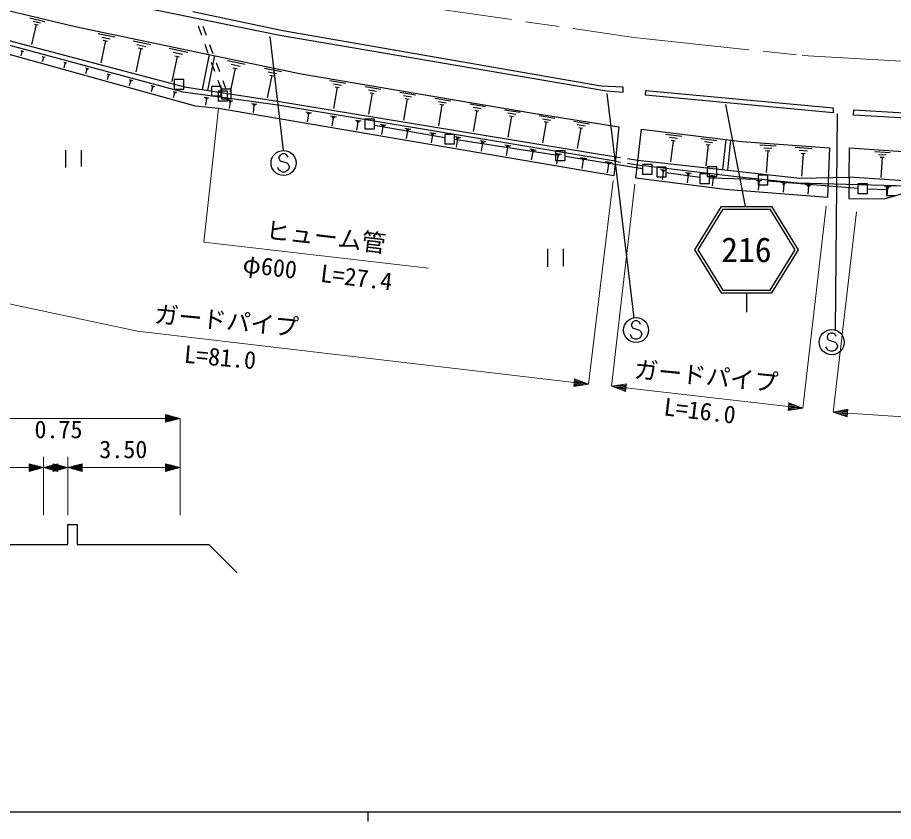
# Model space of a CAD drawing. Units: millimetres, scale not verified. Extents: x 40000 to 680000, y 20000 to 380000.
# Drawn here: x 131637 to 222602, y 204000 to 287544 of the extents above; entities that cross this region are included whole.
import ezdxf
from ezdxf.enums import TextEntityAlignment as Align

# ---------------------------------------------------------------- set-up
doc = ezdxf.new("R2010")
doc.units = ezdxf.units.MM
doc.header["$LTSCALE"] = 1000
doc.linetypes.add('CHAIN', pattern=[18.5, 12, -1.5, 3.5, -1.5])
for name, color, linetype, lineweight in [('M-BGD', 7, 'Continuous', 25), ('M-BMK', 2, 'CHAIN', 13), ('M-BMK-ROW', 30, 'Continuous', 25), ('M-STR-HTXT', 7, 'Continuous', 13), ('M-STR-STRC', 7, 'Continuous', 25), ('M-STR-STRD', 7, 'Continuous', 25), ('M-TTL-BAND', 7, 'Continuous', 25)]:
    doc.layers.add(name, color=color, linetype=linetype, lineweight=lineweight)
doc.styles.add('ＭＳ ゴシック', font='')
doc.styles.get('ＭＳ ゴシック').set_extended_font_data('MS Gothic')

msp = doc.modelspace()

# ---------------------------------------------------------------- linework, layer by layer
at = {"layer": 'M-BGD'}
for p, q in [((132932, 287518), (134485, 287145)), ((133584, 286814), (133087, 284743)), ((133258, 287166), (134034, 286980)), ((133390, 286861), (133778, 286768)), ((150761, 285691), (150416, 286630)), ((150896, 286634), (151238, 285694)), ((126740, 286209), (148982, 280349)), ((148849, 279783), (126796, 285702)), ((140019, 285893), (141739, 285534)), ((140759, 285141), (140280, 282848)), ((140389, 285517), (141249, 285337)), ((140544, 285186), (140974, 285096)), ((143639, 285137), (145473, 284754)), ((144034, 284736), (144951, 284544)), ((151451, 283814), (151106, 284753)), ((151581, 284755), (151924, 283815)), ((131966, 284108), (132268, 284026)), ((132090, 283966), (131982, 283563)), ((132028, 284037), (132179, 283996)), ((132052, 283976), (132128, 283956)), ((144428, 284335), (143918, 281890)), ((144199, 284382), (144658, 284287)), ((147372, 284358), (149323, 283950)), ((147792, 283931), (148767, 283727)), ((134195, 283509), (134508, 283425)), ((134323, 283363), (134211, 282946)), ((134259, 283436), (134415, 283394)), ((134284, 283373), (134362, 283352)), ((136434, 282908), (136758, 282821)), ((148211, 283504), (147668, 280902)), ((147968, 283554), (148455, 283453)), ((150837, 280058), (151563, 283687)), ((152108, 283590), (151359, 279973)), ((153432, 283092), (155287, 282705)), ((136567, 282757), (136451, 282326)), ((136501, 282833), (136662, 282789)), ((136527, 282768), (136607, 282746)), ((138684, 282304), (139018, 282215)), ((138821, 282148), (138702, 281703)), ((138753, 282226), (138920, 282182)), ((138779, 282160), (138863, 282137)), ((152141, 281937), (151796, 282875)), ((152267, 282876), (152609, 281937)), ((154230, 282280), (153714, 279808)), ((153831, 282686), (154759, 282492)), ((153999, 282329), (154462, 282232)), ((157302, 282284), (159042, 281920)), ((140944, 281698), (141289, 281605)), ((141086, 281537), (140962, 281077)), ((141015, 281617), (141187, 281571)), ((141043, 281548), (141129, 281525)), ((143215, 281088), (143570, 280993)), ((158051, 281522), (157566, 279202)), ((157676, 281903), (158546, 281721)), ((157833, 281568), (158268, 281477)), ((143361, 280922), (143234, 280449)), ((143288, 281005), (143466, 280958)), ((143317, 280934), (143405, 280910)), ((145497, 280476), (145862, 280378)), ((145647, 280305), (145516, 279818)), ((145572, 280391), (145754, 280342)), ((145601, 280317), (145692, 280293)), ((148982, 280349), (158620, 278834)), ((152821, 280084), (152485, 280998)), ((152952, 280997), (153285, 280084)), ((164083, 280993), (165746, 280715)), ((164822, 280300), (164452, 278083)), ((164453, 280647), (165284, 280508)), ((164614, 280335), (165030, 280265)), ((167722, 280385), (169378, 280109)), ((147788, 279861), (148165, 279760)), ((147943, 279685), (147808, 279183)), ((147866, 279773), (148054, 279722)), ((147896, 279698), (147990, 279672)), ((158658, 278431), (148849, 279783)), ((151022, 279282), (151516, 279214)), ((153821, 280084), (152821, 280084)), ((152821, 280084), (152821, 279084)), ((153821, 279084), (153821, 280084)), ((168458, 279695), (168089, 277487)), ((168090, 280040), (168918, 279902)), ((168251, 279730), (168665, 279660)), ((171354, 279778), (173003, 279503)), ((171721, 279435), (172545, 279297)), ((151134, 279183), (151381, 279149)), ((151246, 279083), (151155, 278424)), ((151184, 279092), (151308, 279075)), ((152821, 279084), (153821, 279084)), ((153497, 278941), (153991, 278873)), ((153609, 278841), (153856, 278807)), ((153721, 278742), (153631, 278085)), ((153660, 278751), (153783, 278734)), ((155949, 278603), (156488, 278528)), ((156071, 278494), (156341, 278457)), ((156194, 278386), (156094, 277666)), ((156126, 278395), (156261, 278376)), ((158620, 278834), (193764, 273083)), ((193714, 272614), (158658, 278431)), ((172087, 279091), (171720, 276893)), ((171881, 279126), (172293, 279057)), ((174979, 279173), (176620, 278898)), ((175708, 278488), (175343, 276300)), ((175344, 278831), (176164, 278693)), ((175503, 278523), (175913, 278454)), ((178597, 278568), (180231, 278295)), ((161592, 277741), (162182, 277644)), ((161723, 277619), (162018, 277570)), ((161854, 277496), (161724, 276709)), ((161781, 277508), (161928, 277484)), ((179323, 277887), (178959, 275708)), ((178960, 278228), (179777, 278091)), ((179118, 277921), (179527, 277853)), ((182207, 277965), (183834, 277693)), ((182568, 277626), (183382, 277490)), ((164152, 277317), (164748, 277218)), ((164285, 277193), (164583, 277143)), ((164417, 277069), (164285, 276274)), ((164343, 277081), (164492, 277056)), ((166718, 276891), (167320, 276791)), ((166852, 276766), (167153, 276716)), ((166986, 276640), (166853, 275837)), ((166910, 276653), (167061, 276628)), ((182930, 277287), (182567, 275118)), ((182726, 277321), (183133, 277253)), ((185810, 277363), (187429, 277092)), ((186529, 276688), (186169, 274528)), ((186170, 277025), (186979, 276890)), ((186327, 276722), (186732, 276654)), ((189406, 276762), (191018, 276493)), ((169290, 276464), (169898, 276363)), ((169425, 276337), (169729, 276287)), ((169560, 276211), (169426, 275400)), ((169484, 276223), (169636, 276198)), ((171868, 276036), (172482, 275934)), ((172005, 275908), (172312, 275857)), ((172141, 275781), (172005, 274962)), ((172064, 275793), (172218, 275768)), ((190122, 276090), (189763, 273940)), ((189764, 276426), (190570, 276291)), ((189920, 276124), (190323, 276056)), ((174452, 275607), (175073, 275504)), ((174590, 275478), (174900, 275427)), ((174728, 275349), (174591, 274522)), ((174651, 275362), (174806, 275336)), ((177042, 275178), (177669, 275074)), ((177182, 275047), (177495, 274995)), ((177321, 274917), (177182, 274082)), ((177243, 274930), (177399, 274904)), ((179639, 274747), (180271, 274642)), ((198942, 275426), (200614, 275223)), ((199326, 275097), (200162, 274995)), ((199710, 274767), (199439, 272539)), ((199501, 274793), (199919, 274742)), ((202612, 274979), (204258, 274779)), ((204867, 271742), (205229, 274862)), ((205417, 271681), (205719, 274803)), ((179779, 274615), (180096, 274563)), ((179920, 274483), (179780, 273640)), ((179841, 274497), (179999, 274470)), ((182241, 274315), (182880, 274209)), ((182383, 274182), (182702, 274129)), ((182525, 274049), (182384, 273198)), ((182445, 274062), (182605, 274036)), ((184850, 273882), (185494, 273775)), ((202990, 274655), (203813, 274555)), ((203368, 274331), (203101, 272137)), ((203162, 274356), (203574, 274306)), ((208733, 274330), (210426, 274209)), ((209136, 274017), (209983, 273957)), ((212385, 274070), (214151, 273944)), ((136636, 273742), (136636, 271964)), ((138245, 273742), (138245, 272048)), ((184993, 273748), (185315, 273694)), ((185136, 273614), (184994, 272754)), ((185056, 273627), (185217, 273600)), ((187464, 273448), (188115, 273340)), ((187609, 273313), (187934, 273259)), ((187754, 273177), (187610, 272309)), ((187672, 273191), (187835, 273164)), ((190085, 273013), (190742, 272904)), ((193764, 273083), (194267, 273001)), ((209328, 273720), (209751, 273690)), ((209539, 273705), (209379, 271447)), ((212805, 273744), (213688, 273681)), ((213005, 273434), (213447, 273402)), ((213226, 273418), (213058, 271063)), ((220673, 273612), (222254, 273505)), ((221050, 273322), (221841, 273268)), ((221230, 273045), (221626, 273018)), ((221428, 273031), (221286, 270923)), ((190231, 272876), (190560, 272822)), ((190377, 272740), (190232, 271864)), ((190295, 272753), (190459, 272726)), ((192712, 272577), (193375, 272467)), ((192859, 272439), (193191, 272384)), ((193007, 272301), (192860, 271417)), ((192924, 272315), (193090, 272287)), ((193714, 272614), (194267, 272523)), ((194974, 272886), (196059, 272709)), ((194974, 272407), (196006, 272238)), ((198411, 271754), (199018, 271683)), ((198551, 271635), (198855, 271599)), ((198691, 271516), (198596, 270706)), ((198615, 271525), (198767, 271507)), ((200999, 271450), (201618, 271377)), ((201141, 271328), (201451, 271292)), ((201284, 271207), (201187, 270381)), ((201207, 271216), (201361, 271198)), ((203598, 271144), (204230, 271069)), ((203744, 271020), (204059, 270983)), ((203889, 270896), (203790, 270054)), ((203810, 270905), (203968, 270887)), ((208325, 270642), (208926, 270590)), ((208466, 270529), (208767, 270503)), ((208533, 270422), (208683, 270409)), ((208608, 270416), (208540, 269614)), ((210923, 270419), (211515, 270369)), ((211063, 270308), (211359, 270283)), ((211128, 270203), (211276, 270190)), ((211202, 270197), (211135, 269408)), ((213513, 270198), (214095, 270148)), ((213650, 270088), (213941, 270063)), ((213714, 269985), (213860, 269972)), ((213787, 269979), (213721, 269202)), ((221685, 269986), (222283, 269947)), ((221828, 269876), (222127, 269857)), ((221896, 269772), (222046, 269762)), ((221971, 269767), (221920, 268969)), ((186674, 263497), (186674, 261634)), ((188283, 263497), (188283, 261719))]:
    msp.add_line(p, q, dxfattribs=at)
for points in [[(85173, 281569), (82291, 299875), (137625, 286598), (161106, 281693), (185168, 277588), (194094, 276182), (193553, 271096), (152512, 278072), (150105, 278340), (127011, 284734), (115004, 287651), (101343, 291059), (88600, 294162), (84060, 295229)], [(215975, 274015), (215761, 268839), (205136, 269684), (195851, 270849), (196419, 275935)], [(196419, 275935), (206859, 274664), (215975, 274015)], [(250411, 268808), (217989, 270940), (218032, 273991)], [(218032, 273991), (249562, 271863), (255968, 270399), (261281, 262316), (258841, 253026), (247293, 229802)], [(196006, 272238), (206609, 270991), (212598, 270380), (225456, 270003), (250507, 268332)], [(196059, 272709), (212886, 270861), (217989, 270940)], [(217989, 270940), (217953, 268727), (221632, 268691), (224156, 269412), (225400, 268403), (230945, 268506), (251353, 266444), (253211, 266552), (254171, 265934), (258016, 261580), (252121, 248536)], [(92335, 231736), (96482, 233846), (98394, 233846), (98394, 232782), (109158, 232782), (109158, 234762), (110162, 234762), (110162, 232767), (136860, 232767), (136860, 234864), (137822, 234864), (137822, 232784), (151516, 232784), (154455, 229846)]]:
    msp.add_lwpolyline(points, dxfattribs=at)
at = {"layer": 'M-BMK'}
msp.add_lwpolyline([(167763, 289755), (171046, 289051), (195638, 285472), (213124, 283597), (235083, 282318), (265766, 281418)], dxfattribs=at)
at = {"layer": 'M-BMK-ROW'}
for p, q in [((148903, 281114), (147903, 281114)), ((147903, 281114), (147903, 280114)), ((148903, 280114), (148903, 281114)), ((152775, 280388), (151775, 280388)), ((151775, 280388), (151775, 279388)), ((152775, 279388), (152775, 280388)), ((147903, 280114), (148903, 280114)), ((151775, 279388), (152775, 279388)), ((153458, 279902), (152458, 279902)), ((152458, 279902), (152458, 278902)), ((153458, 278902), (153458, 279902)), ((152458, 278902), (153458, 278902)), ((168708, 276991), (167708, 276991)), ((167708, 276991), (167708, 275991)), ((168708, 275991), (168708, 276991)), ((167708, 275991), (168708, 275991)), ((168708, 276373), (176018, 275061)), ((177018, 275401), (176018, 275401)), ((176018, 275401), (176018, 274401)), ((177018, 274401), (177018, 275401)), ((177018, 274897), (187502, 273257)), ((176018, 274401), (177018, 274401)), ((188502, 273678), (187502, 273678)), ((187502, 273678), (187502, 272678)), ((188502, 272678), (188502, 273678)), ((188502, 273130), (196550, 271856)), ((187502, 272678), (188502, 272678)), ((197550, 272272), (196550, 272272)), ((196550, 272272), (196550, 271272)), ((197550, 271272), (197550, 272272)), ((199010, 271988), (198010, 271988)), ((198010, 271988), (198010, 270988)), ((199010, 270988), (199010, 271988)), ((204261, 272029), (203261, 272029)), ((203261, 272029), (203261, 271029)), ((204261, 271029), (204261, 272029)), ((196550, 271272), (197550, 271272)), ((199010, 271432), (202483, 270954)), ((203483, 271307), (202483, 271307)), ((202483, 271307), (202483, 270307)), ((203483, 270307), (203483, 271307)), ((209538, 271144), (208538, 271144)), ((208538, 271144), (208538, 270144)), ((209538, 270144), (209538, 271144)), ((198010, 270988), (199010, 270988)), ((202483, 270307), (203483, 270307)), ((203261, 271029), (204261, 271029)), ((203483, 270875), (208538, 270740)), ((209538, 270559), (218904, 269815)), ((219904, 270252), (218904, 270252)), ((218904, 270252), (218904, 269252)), ((219904, 269252), (219904, 270252)), ((208538, 270144), (209538, 270144)), ((221894, 269630), (219904, 269689)), ((222894, 270055), (221894, 270055)), ((221894, 270055), (221894, 269055)), ((218904, 269252), (219904, 269252)), ((221894, 269055), (222894, 269055))]:
    msp.add_line(p, q, dxfattribs=at)
at = {"layer": 'M-STR-HTXT'}
for p, q in [((193488, 270608), (190931, 249435)), ((195754, 270231), (193326, 249246)), ((215617, 267932), (213188, 246948)), ((218776, 267357), (216327, 246538)), ((189489, 250010), (189395, 249212)), ((190931, 249435), (189395, 249212)), ((189702, 249257), (189404, 249292)), ((189414, 249371), (190009, 249301)), ((190317, 249346), (189423, 249451)), ((189432, 249531), (190624, 249391)), ((190931, 249435), (189442, 249611)), ((189451, 249691), (190643, 249550)), ((190354, 249665), (189461, 249771)), ((189470, 249850), (190066, 249780)), ((189777, 249895), (189479, 249930)), ((190931, 249435), (189489, 250010)), ((193326, 249246), (194862, 249473)), ((193326, 249246), (194769, 248675)), ((193326, 249246), (194816, 249074)), ((194825, 249154), (193633, 249292)), ((193940, 249337), (194834, 249234)), ((194843, 249314), (194247, 249382)), ((194555, 249428), (194853, 249393)), ((194769, 248675), (194862, 249473)), ((194806, 248994), (193614, 249132)), ((193903, 249018), (194797, 248914)), ((194788, 248834), (194192, 248903)), ((194481, 248789), (194779, 248755)), ((194816, 249074), (211698, 247120)), ((211744, 247519), (211652, 246721)), ((212033, 247405), (211735, 247439)), ((213188, 246948), (211744, 247519)), ((213188, 246948), (211652, 246721)), ((211959, 246766), (211661, 246801)), ((211670, 246880), (212266, 246811)), ((212573, 246857), (211679, 246960)), ((211689, 247040), (212881, 246902)), ((213188, 246948), (211698, 247120)), ((211707, 247200), (212899, 247062)), ((212610, 247176), (211716, 247280)), ((211725, 247360), (212322, 247291)), ((216327, 246538), (217851, 246840)), ((216327, 246538), (217798, 246038)), ((216327, 246538), (217824, 246439)), ((217830, 246519), (216632, 246598)), ((216937, 246659), (217835, 246599)), ((217840, 246680), (217241, 246719)), ((217546, 246780), (217845, 246760)), ((217798, 246038), (217851, 246840)), ((99930, 245891), (147019, 245891)), ((148519, 245891), (147019, 246293)), ((147019, 246293), (147019, 245489)), ((147319, 246213), (147019, 246213)), ((147019, 246132), (147619, 246132)), ((147919, 246052), (147019, 246052)), ((147019, 245972), (148219, 245972)), ((148519, 245891), (147019, 245489)), ((148519, 245891), (147019, 245891)), ((147019, 245811), (148219, 245811)), ((147919, 245730), (147019, 245730)), ((147019, 245650), (147619, 245650)), ((148519, 245891), (148519, 235838)), ((217819, 246359), (216622, 246438)), ((216916, 246338), (217814, 246278)), ((217808, 246198), (217210, 246238)), ((217504, 246138), (217803, 246118)), ((217824, 246439), (256230, 243902)), ((147319, 245570), (147019, 245570)), ((134334, 240779), (132834, 241181)), ((132834, 241181), (132834, 240377)), ((133134, 241100), (132834, 241100)), ((134334, 241889), (134334, 235838)), ((134334, 240779), (135834, 241181)), ((136846, 240779), (135346, 241181)), ((135346, 241181), (135346, 240377)), ((135646, 241100), (135346, 241100)), ((135534, 241100), (135834, 241100)), ((135834, 240377), (135834, 241181)), ((136846, 241889), (136846, 235838)), ((136846, 240779), (138346, 241181)), ((138046, 241100), (138346, 241100)), ((138346, 240377), (138346, 241181)), ((148519, 240779), (147019, 241181)), ((147019, 241181), (147019, 240377)), ((147319, 241100), (147019, 241100)), ((124910, 240779), (132834, 240779)), ((132834, 241020), (133434, 241020)), ((133734, 240940), (132834, 240940)), ((132834, 240859), (134034, 240859)), ((134334, 240779), (132834, 240377)), ((134334, 240779), (132834, 240779)), ((132834, 240698), (134034, 240698)), ((133734, 240618), (132834, 240618)), ((132834, 240538), (133434, 240538)), ((133134, 240457), (132834, 240457)), ((134334, 240779), (135834, 240377)), ((134334, 240779), (135834, 240779)), ((135834, 240859), (134634, 240859)), ((135834, 240698), (134634, 240698)), ((134934, 240940), (135834, 240940)), ((134934, 240618), (135834, 240618)), ((135834, 241020), (135234, 241020)), ((135834, 240538), (135234, 240538)), ((135346, 241020), (135946, 241020)), ((136246, 240940), (135346, 240940)), ((135346, 240859), (136546, 240859)), ((136846, 240779), (135346, 240377)), ((136846, 240779), (135346, 240779)), ((135346, 240698), (136546, 240698)), ((136246, 240618), (135346, 240618)), ((135346, 240538), (135946, 240538)), ((135646, 240457), (135346, 240457)), ((135534, 240457), (135834, 240457)), ((136846, 240779), (138346, 240377)), ((136846, 240779), (138346, 240779)), ((138346, 240859), (137146, 240859)), ((138346, 240698), (137146, 240698)), ((137446, 240940), (138346, 240940)), ((137446, 240618), (138346, 240618)), ((138346, 241020), (137746, 241020)), ((138346, 240538), (137746, 240538)), ((138046, 240457), (138346, 240457)), ((138346, 240779), (147019, 240779)), ((147019, 241020), (147619, 241020)), ((147919, 240940), (147019, 240940)), ((147019, 240859), (148219, 240859)), ((148519, 240779), (147019, 240377)), ((148519, 240779), (147019, 240779)), ((147019, 240698), (148219, 240698)), ((147919, 240618), (147019, 240618)), ((147019, 240538), (147619, 240538)), ((147319, 240457), (147019, 240457))]:
    msp.add_line(p, q, dxfattribs=at)
for points in [[(152512, 278072), (150991, 264211), (174320, 261512)], [(113670, 261429), (144085, 254953), (189442, 249611)]]:
    msp.add_lwpolyline(points, dxfattribs=at)
at = {"layer": 'M-STR-STRC'}
for p, q in [((159257, 273727), (157860, 285558)), ((195679, 256350), (192863, 279661)), ((205171, 278507), (207197, 267917)), ((216567, 255050), (216784, 277543)), ((158906, 273254), (158788, 273018)), ((158788, 273018), (158788, 272899)), ((158788, 272899), (158906, 272663)), ((159142, 273372), (158906, 273254)), ((159379, 273372), (159142, 273372)), ((159615, 273254), (159379, 273372)), ((159733, 273018), (159615, 273254)), ((158906, 272663), (159615, 272427)), ((159615, 272427), (159733, 272309)), ((159733, 272309), (159852, 272072)), ((159852, 272072), (159852, 271954)), ((158788, 271718), (158670, 271954)), ((158906, 271599), (158788, 271718)), ((159142, 271481), (158906, 271599)), ((159379, 271481), (159142, 271481)), ((159615, 271599), (159379, 271481)), ((159733, 271718), (159615, 271599)), ((159852, 271954), (159733, 271718)), ((204697, 267917), (201933, 263417)), ((204865, 267617), (202285, 263417)), ((204697, 267917), (209969, 267917)), ((204865, 267617), (209801, 267617)), ((212381, 263417), (209801, 267617)), ((212733, 263417), (209969, 267917)), ((201933, 263417), (204697, 258917)), ((202285, 263417), (204865, 259217)), ((209801, 259217), (212381, 263417)), ((209969, 258917), (212733, 263417)), ((204697, 258917), (209969, 258917)), ((204865, 259217), (209801, 259217)), ((207333, 258917), (207333, 256917)), ((195515, 255892), (195397, 255655)), ((195397, 255655), (195397, 255537)), ((195751, 256010), (195515, 255892)), ((195988, 256010), (195751, 256010)), ((196224, 255892), (195988, 256010)), ((196342, 255655), (196224, 255892)), ((195397, 255537), (195515, 255301)), ((195515, 255301), (196224, 255064)), ((196224, 255064), (196342, 254946)), ((196342, 254946), (196460, 254710)), ((196460, 254710), (196460, 254592)), ((216066, 254753), (215830, 254634)), ((216303, 254753), (216066, 254753)), ((216539, 254634), (216303, 254753)), ((195397, 254355), (195279, 254592)), ((195515, 254237), (195397, 254355)), ((195751, 254119), (195515, 254237)), ((195988, 254119), (195751, 254119)), ((196224, 254237), (195988, 254119)), ((196342, 254355), (196224, 254237)), ((196460, 254592), (196342, 254355)), ((215830, 254634), (215712, 254398)), ((215712, 254398), (215712, 254280)), ((215712, 254280), (215830, 254044)), ((215830, 254044), (216539, 253807)), ((216657, 254398), (216539, 254634)), ((216539, 253807), (216657, 253689)), ((215712, 253098), (215594, 253334)), ((215830, 252980), (215712, 253098)), ((216066, 252862), (215830, 252980)), ((216539, 252980), (216303, 252862)), ((216657, 253098), (216539, 252980)), ((216657, 253689), (216775, 253453)), ((216775, 253334), (216657, 253098)), ((216775, 253453), (216775, 253334)), ((216303, 252862), (216066, 252862))]:
    msp.add_line(p, q, dxfattribs=at)
for centre in [(159261, 272427), (195870, 255064), (216184, 253807)]:
    msp.add_circle(centre, 1300, dxfattribs=at)
at = {"layer": 'M-STR-STRD'}
for points in [[(99213, 299396), (117273, 294892), (140355, 289513), (158891, 285713), (192801, 279932), (194532, 279787), (194532, 280292), (192242, 280419), (159199, 286172), (149844, 288135)], [(258053, 274002), (257811, 273420), (255016, 274754), (251771, 275494), (218462, 277400), (218495, 277946)], [(218495, 277946), (252167, 275945), (254980, 275332), (258053, 274002)]]:
    msp.add_lwpolyline(points, dxfattribs=at)
msp.add_lwpolyline([(196875, 279948), (216330, 278154), (216322, 277625), (196841, 279477)], close=True, dxfattribs=at)
at = {"layer": 'M-TTL-BAND'}
for p, q in [((40000, 205000), (579000, 205000)), ((168000, 205000), (168000, 204000))]:
    msp.add_line(p, q, dxfattribs=at)

# ---------------------------------------------------------------- texts
at = {"layer": 'M-STR-HTXT', "style": 'ＭＳ ゴシック'}
for s, rotation, p in [('ヒューム管', 353.269, (163491, 263310)), ('φ600\u3000L=27.4', 353.02, (162625, 259577)), ('ガードパイプ', 354.58, (153200, 254584)), ('L=81.0', 354.783, (152553, 250789)), ('ガードパイプ', 354.524, (203003, 248849)), ('L=16.0', 353.19, (202327, 245224))]:
    msp.add_text(s, height=1833, rotation=rotation, dxfattribs=at).set_placement(p, align=Align.BOTTOM_CENTER)
for s, p in [('0.75', (135891, 243275)), ('3.50', (142623, 241200))]:
    msp.add_text(s, height=1833, dxfattribs=at).set_placement(p, align=Align.BOTTOM_CENTER)
at = {"layer": 'M-STR-STRC', "style": 'ＭＳ ゴシック'}
msp.add_text('216', height=2566, dxfattribs=at).set_placement((207333, 263417), align=Align.MIDDLE_CENTER)

doc.saveas('drawing.dxf')
